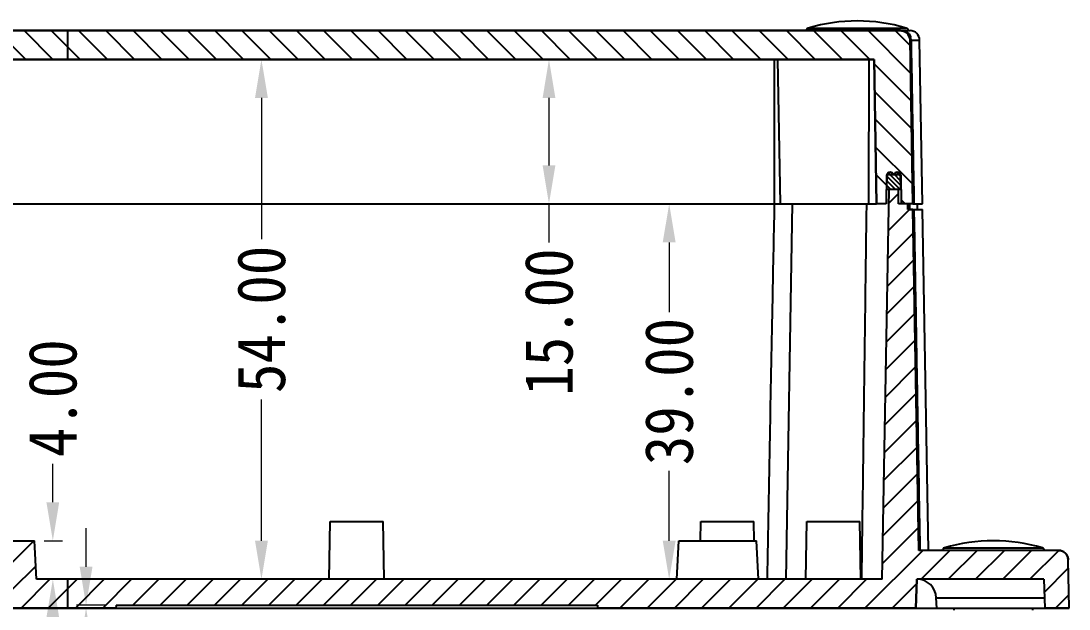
# Model space of a CAD drawing. Header units: millimetres. Extents: x 306 to 1885, y 393 to 1000.
# Drawn here: x 1286.8 to 1395.7, y 740 to 801.1 of the extents above; entities that cross this region are included whole.
import ezdxf

# ---------------------------------------------------------------- set-up
doc = ezdxf.new("R2010")
doc.units = ezdxf.units.MM
doc.layers.add('06___PRT_ALL_SURFS', color=7, linetype='Continuous')
doc.layers.add('dim', color=3, linetype='Continuous', lineweight=9)
doc.styles.add('FFS', font='SIMFANG.TTF', dxfattribs={"width": 0.9})
doc.dimstyles.new('YanXiu', dxfattribs={"dimtxt": 2.5, "dimasz": 2.2, "dimexe": 1, "dimexo": 0.6, "dimgap": 0.66, "dimtad": 0, "dimzin": 1, "dimdsep": 46, "dimtxsty": 'FFS', "dimcen": 0, "dimclrd": 256, "dimclre": 131, "dimclrt": 42, "dimazin": 0, "dimtfac": 1, "dimtofl": 0, "dimtmove": 0, "dimatfit": 3, "dimfxl": 0, "dimlwd": 5, "dimlwe": 5, "dimarcsym": 0})

# ---------------------------------------------------------------- blocks, each defined once
blk = doc.blocks.new('*D32')
at = {"layer": 'Defpoints', "color": 0}
for p in [(114.27, 100.55), (108.01, 85.55), (119.5, 85.55)]:
    blk.add_point(p, dxfattribs=at)
at = {"layer": 'dim', "color": 131, "lineweight": 5}
for p, q in [((113.27, 100.55), (107.01, 100.55)), ((118.5, 85.55), (107.01, 85.55))]:
    blk.add_line(p, q, dxfattribs=at)
at = {"layer": 'dim', "lineweight": 5}
for p, q in [((108.01, 96.55), (108.01, 89.55)), ((108.01, 85.55), (108.01, 81.55))]:
    blk.add_line(p, q, dxfattribs=at)
at = {"layer": 'dim'}
for points in [[(107.35, 96.55), (108.68, 96.55), (108.01, 100.55)], [(107.35, 89.55), (108.68, 89.55), (108.01, 85.55)]]:
    blk.add_solid(points, dxfattribs=at)
at = {"layer": 'dim', "color": 42, "insert": (108.01, 73.27), "char_height": 5, "attachment_point": 5, "rotation": 90, "style": 'FFS'}
blk.add_mtext('15.00', dxfattribs=at)
blk = doc.blocks.new('*D33')
at = {"layer": 'Defpoints', "color": 0}
for p in [(131.42, 85.55), (120.5, 46.55), (130.66, 46.55)]:
    blk.add_point(p, dxfattribs=at)
at = {"layer": 'dim', "color": 131, "lineweight": 5}
for p, q in [((130.42, 85.55), (119.5, 85.55)), ((129.66, 46.55), (119.5, 46.55))]:
    blk.add_line(p, q, dxfattribs=at)
at = {"layer": 'dim', "lineweight": 5}
for p, q in [((120.5, 81.55), (120.5, 74.29)), ((120.5, 50.55), (120.5, 57.82))]:
    blk.add_line(p, q, dxfattribs=at)
at = {"layer": 'dim'}
for points in [[(119.83, 81.55), (121.17, 81.55), (120.5, 85.55)], [(119.83, 50.55), (121.17, 50.55), (120.5, 46.55)]]:
    blk.add_solid(points, dxfattribs=at)
at = {"layer": 'dim', "color": 42, "insert": (120.5, 66.05), "char_height": 5, "attachment_point": 5, "rotation": 90, "style": 'FFS'}
blk.add_mtext('39.00', dxfattribs=at)
blk = doc.blocks.new('*D34')
at = {"layer": 'Defpoints', "color": 0}
for p in [(78.14, 100.55), (85.99, 100.55), (85.18, 46.55)]:
    blk.add_point(p, dxfattribs=at)
at = {"layer": 'dim', "color": 131, "lineweight": 5}
for p, q in [((84.99, 100.55), (77.14, 100.55)), ((84.19, 46.55), (77.14, 46.55))]:
    blk.add_line(p, q, dxfattribs=at)
at = {"layer": 'dim', "lineweight": 5}
for p, q in [((78.14, 96.55), (78.14, 81.87)), ((78.14, 50.55), (78.14, 65.23))]:
    blk.add_line(p, q, dxfattribs=at)
at = {"layer": 'dim'}
for points in [[(77.47, 96.55), (78.81, 96.55), (78.14, 100.55)], [(77.47, 50.55), (78.81, 50.55), (78.14, 46.55)]]:
    blk.add_solid(points, dxfattribs=at)
at = {"layer": 'dim', "color": 42, "insert": (78.14, 73.55), "char_height": 5, "attachment_point": 5, "rotation": 90, "style": 'FFS'}
blk.add_mtext('54.00', dxfattribs=at)
blk = doc.blocks.new('*D35')
at = {"layer": 'Defpoints', "color": 0}
for p in [(63.04, 43.85), (59.92, 43.55), (63.02, 43.55)]:
    blk.add_point(p, dxfattribs=at)
at = {"layer": 'dim', "lineweight": 5}
for p, q in [((59.92, 47.85), (59.92, 51.85)), ((59.92, 39.55), (59.92, 35.55))]:
    blk.add_line(p, q, dxfattribs=at)
at = {"layer": 'dim', "color": 131, "lineweight": 5}
for p, q in [((62.04, 43.85), (58.92, 43.85)), ((62.02, 43.55), (58.92, 43.55))]:
    blk.add_line(p, q, dxfattribs=at)
at = {"layer": 'dim'}
for points in [[(59.26, 47.85), (60.59, 47.85), (59.92, 43.85)], [(59.26, 39.55), (60.59, 39.55), (59.92, 43.55)]]:
    blk.add_solid(points, dxfattribs=at)
at = {"layer": 'dim', "color": 42, "insert": (59.92, 28.85), "char_height": 5, "attachment_point": 5, "rotation": 90, "style": 'FFS'}
blk.add_mtext('0.30', dxfattribs=at)
blk = doc.blocks.new('*D53')
at = {"layer": 'Defpoints', "color": 0}
for p in [(54.57, 50.55), (56.47, 50.55), (54.78, 46.55)]:
    blk.add_point(p, dxfattribs=at)
at = {"layer": 'dim', "lineweight": 5}
for p, q in [((56.47, 54.55), (56.47, 58.55)), ((56.47, 42.55), (56.47, 38.55))]:
    blk.add_line(p, q, dxfattribs=at)
at = {"layer": 'dim', "color": 131, "lineweight": 5}
for p, q in [((55.57, 50.55), (57.47, 50.55)), ((55.77, 46.55), (57.47, 46.55))]:
    blk.add_line(p, q, dxfattribs=at)
at = {"layer": 'dim'}
for points in [[(55.8, 54.55), (57.13, 54.55), (56.47, 50.55)], [(55.8, 42.55), (57.13, 42.55), (56.47, 46.55)]]:
    blk.add_solid(points, dxfattribs=at)
at = {"layer": 'dim', "color": 42, "insert": (56.47, 65.36), "char_height": 5, "attachment_point": 5, "rotation": 90, "style": 'FFS'}
blk.add_mtext('4.00', dxfattribs=at)
blk = doc.blocks.new('u50')
at = {"linetype": 'Continuous'}
h = blk.add_hatch(dxfattribs=at)
h.set_pattern_fill('DEFAULT__4', color=5, scale=2, angle=-45, style=0, pattern_type=0)
h.set_pattern_definition([(315, (-187.7319, 425.1837), (1.4142136, 1.4142136), [])])
edge = h.paths.add_edge_path()
edge.add_line((145.817, 85.552), (144.609, 85.552))
edge.add_line((144.556, 88.552), (144.609, 85.552))
edge.add_line((144.556, 88.552), (143.094, 88.552))
edge.add_line((143.094, 88.552), (143.042, 85.552))
edge.add_line((143.042, 85.552), (142.051, 85.552))
edge.add_line((141.789, 100.552), (142.051, 85.552))
edge.add_line((141.789, 100.552), (58.04, 100.552))
edge.add_line((58.04, 100.552), (58.04, 103.552))
edge.add_line((144.52, 103.552), (58.04, 103.552))
edge.add_spline(control_points=[(144.52, 103.552), (145.098, 103.552), (145.51, 103.147), (145.52, 102.569)], knot_values=[0, 0, 0, 0, 1, 1, 1, 1], weights=[1, 0.8088336, 0.8088336, 1], degree=3, periodic=0)
edge.add_line((145.817, 85.552), (145.52, 102.569))
edge = h.paths.add_edge_path()
edge.add_line((58.04, 100.552), (58.04, 103.552))
edge.add_line((58.04, 100.552), (58.04, 103.552))
edge = h.paths.add_edge_path()
edge.add_line((58.04, 103.552), (43.04, 103.552))
edge.add_line((58.04, 100.552), (58.04, 103.552))
edge.add_line((58.04, 100.552), (43.04, 100.552))
edge.add_line((43.04, 100.552), (43.04, 103.552))
edge = h.paths.add_edge_path()
edge.add_line((43.04, 100.552), (43.04, 103.552))
edge.add_line((43.04, 100.552), (43.04, 103.552))
edge = h.paths.add_edge_path()
edge.add_line((43.04, 103.552), (34.994, 103.552))
edge.add_line((43.04, 100.552), (43.04, 103.552))
edge.add_line((43.04, 100.552), (34.994, 100.552))
edge.add_line((34.994, 100.552), (34.994, 103.552))
edge = h.paths.add_edge_path()
edge.add_line((34.994, 100.552), (34.994, 103.552))
edge.add_line((34.994, 100.552), (34.994, 103.552))
edge = h.paths.add_edge_path()
edge.add_line((30.262, 85.552), (31.47, 85.552))
edge.add_line((30.262, 85.552), (30.559, 102.569))
edge.add_spline(control_points=[(31.559, 103.552), (30.981, 103.552), (30.569, 103.147), (30.559, 102.569)], knot_values=[0, 0, 0, 0, 1, 1, 1, 1], weights=[1, 0.8088336, 0.8088336, 1], degree=3, periodic=0)
edge.add_line((31.559, 103.552), (34.994, 103.552))
edge.add_line((34.994, 100.552), (34.994, 103.552))
edge.add_line((34.29, 100.552), (34.994, 100.552))
edge.add_line((34.29, 100.552), (34.028, 85.552))
edge.add_line((33.037, 85.552), (34.028, 85.552))
edge.add_line((32.985, 88.552), (33.037, 85.552))
edge.add_line((31.523, 88.552), (32.985, 88.552))
edge.add_line((31.523, 88.552), (31.47, 85.552))
h = blk.add_hatch(dxfattribs=at)
h.set_pattern_fill('DEFAULT__5', color=5, scale=0.34, angle=-45, style=0, pattern_type=0)
h.set_pattern_definition([(315, (-187.73186, 425.1837), (0.2404163, 0.2404163), [])])
edge = h.paths.add_edge_path()
edge.add_line((143.126, 87.052), (143.151, 88.552))
edge.add_spline(control_points=[(143.151, 88.552), (143.161, 89.132), (143.742, 89.132), (143.751, 88.552)], knot_values=[0, 0, 0, 0, 1, 1, 1, 1], weights=[1, 0.3444429, 0.3444429, 1], degree=3, periodic=0)
edge.add_line((143.901, 88.552), (143.751, 88.552))
edge.add_spline(control_points=[(143.901, 88.552), (143.911, 89.132), (144.492, 89.132), (144.501, 88.552)], knot_values=[0, 0, 0, 0, 1, 1, 1, 1], weights=[1, 0.3444429, 0.3444429, 1], degree=3, periodic=0)
edge.add_line((144.501, 88.552), (144.526, 87.052))
edge.add_line((144.526, 87.052), (143.126, 87.052))
edge = h.paths.add_edge_path()
edge.add_line((31.553, 87.052), (32.953, 87.052))
edge.add_line((31.578, 88.552), (31.553, 87.052))
edge.add_spline(control_points=[(32.178, 88.552), (32.168, 89.132), (31.588, 89.132), (31.578, 88.552)], knot_values=[0, 0, 0, 0, 1, 1, 1, 1], weights=[1, 0.3444429, 0.3444429, 1], degree=3, periodic=0)
edge.add_line((32.178, 88.552), (32.328, 88.552))
edge.add_spline(control_points=[(32.928, 88.552), (32.918, 89.132), (32.338, 89.132), (32.328, 88.552)], knot_values=[0, 0, 0, 0, 1, 1, 1, 1], weights=[1, 0.3444429, 0.3444429, 1], degree=3, periodic=0)
edge.add_line((32.953, 87.052), (32.928, 88.552))
h = blk.add_hatch(dxfattribs=at)
h.set_pattern_fill('DEFAULT__6', color=5, scale=2, angle=45, style=0, pattern_type=0)
h.set_pattern_definition([(45, (-187.7319, 425.1837), (-1.4142136, 1.4142136), [])])
edge = h.paths.add_edge_path()
edge.add_line((162.04, 43.552), (159.54, 43.552))
edge.add_line((159.435, 46.552), (159.54, 43.552))
edge.add_line((159.435, 46.552), (146.24, 46.552))
edge.add_line((146.24, 46.552), (146.135, 43.552))
edge.add_line((146.135, 43.552), (113.055, 43.552))
edge.add_line((113.04, 43.852), (113.055, 43.552))
edge.add_line((63.04, 43.852), (113.04, 43.852))
edge.add_line((63.04, 43.852), (63.024, 43.552))
edge.add_line((63.024, 43.552), (58.04, 43.552))
edge.add_line((58.04, 43.552), (58.04, 46.552))
edge.add_line((142.635, 46.552), (58.04, 46.552))
edge.add_line((142.635, 46.552), (143.342, 87.052))
edge.add_line((144.309, 87.052), (143.342, 87.052))
edge.add_line((144.335, 85.552), (144.309, 87.052))
edge.add_line((145.286, 85.552), (144.335, 85.552))
edge.add_line((145.306, 84.952), (145.286, 85.552))
edge.add_line((145.817, 84.952), (145.306, 84.952))
edge.add_line((146.435, 49.552), (145.817, 84.952))
edge.add_line((160.952, 49.552), (146.435, 49.552))
edge.add_spline(control_points=[(160.952, 49.552), (161.53, 49.552), (161.942, 49.147), (161.952, 48.569)], knot_values=[0, 0, 0, 0, 1, 1, 1, 1], weights=[1, 0.8088336, 0.8088336, 1], degree=3, periodic=0)
edge.add_line((162.04, 43.552), (161.952, 48.569))
edge = h.paths.add_edge_path()
edge.add_line((58.04, 43.552), (58.04, 46.552))
edge.add_line((58.04, 43.552), (58.04, 46.552))
edge = h.paths.add_edge_path()
edge.add_line((58.04, 43.552), (52.29, 43.552))
edge.add_line((52.29, 48.552), (52.29, 43.552))
edge.add_line((48.79, 48.552), (52.29, 48.552))
edge.add_line((48.79, 48.552), (48.79, 43.552))
edge.add_line((48.79, 43.552), (43.04, 43.552))
edge.add_line((43.04, 43.552), (43.04, 46.552))
edge.add_line((46.304, 46.552), (43.04, 46.552))
edge.add_line((46.304, 46.552), (46.513, 50.552))
edge.add_line((46.513, 50.552), (54.566, 50.552))
edge.add_line((54.775, 46.552), (54.566, 50.552))
edge.add_line((58.04, 46.552), (54.775, 46.552))
edge.add_line((58.04, 43.552), (58.04, 46.552))
edge = h.paths.add_edge_path()
edge.add_line((43.04, 43.552), (43.04, 46.552))
edge.add_line((43.04, 43.552), (43.04, 46.552))
edge = h.paths.add_edge_path()
edge.add_line((43.04, 43.552), (34.994, 43.552))
edge.add_line((34.994, 43.552), (34.994, 46.552))
edge.add_line((35.685, 46.552), (34.994, 46.552))
edge.add_line((35.685, 46.552), (35.79, 52.552))
edge.add_line((35.79, 52.552), (37.29, 52.552))
edge.add_line((37.394, 46.552), (37.29, 52.552))
edge.add_line((39.685, 46.552), (37.394, 46.552))
edge.add_line((39.685, 46.552), (39.79, 52.552))
edge.add_line((39.79, 52.552), (41.29, 52.552))
edge.add_line((41.394, 46.552), (41.29, 52.552))
edge.add_line((43.04, 46.552), (41.394, 46.552))
edge.add_line((43.04, 43.552), (43.04, 46.552))
edge = h.paths.add_edge_path()
edge.add_line((34.994, 43.552), (34.994, 46.552))
edge.add_line((34.994, 43.552), (34.994, 46.552))
edge = h.paths.add_edge_path()
edge.add_line((14.04, 43.552), (19.854, 43.552))
edge.add_line((14.04, 43.552), (14.127, 48.569))
edge.add_spline(control_points=[(15.127, 49.552), (14.549, 49.552), (14.137, 49.147), (14.127, 48.569)], knot_values=[0, 0, 0, 0, 1, 1, 1, 1], weights=[1, 0.8088336, 0.8088336, 1], degree=3, periodic=0)
edge.add_line((15.127, 49.552), (16.919, 49.552))
edge.add_line((16.986, 47.652), (16.919, 49.552))
edge.add_line((16.986, 47.652), (17.359, 47.652))
edge.add_line((17.394, 46.652), (17.359, 47.652))
edge.add_line((17.394, 46.652), (19.746, 46.652))
edge.add_line((19.854, 43.552), (19.746, 46.652))
edge = h.paths.add_edge_path()
edge.add_line((23.935, 43.552), (27.79, 43.552))
edge.add_line((23.935, 43.552), (24.043, 46.652))
edge.add_line((24.043, 46.652), (26.394, 46.652))
edge.add_line((26.394, 46.652), (26.429, 47.652))
edge.add_line((26.429, 47.652), (26.803, 47.652))
edge.add_line((26.803, 47.652), (26.869, 49.552))
edge.add_line((26.869, 49.552), (29.644, 49.552))
edge.add_line((29.644, 49.552), (30.262, 84.952))
edge.add_line((30.262, 84.952), (30.773, 84.952))
edge.add_line((30.773, 84.952), (30.794, 85.552))
edge.add_line((30.794, 85.552), (31.744, 85.552))
edge.add_line((31.744, 85.552), (31.77, 87.052))
edge.add_line((31.77, 87.052), (32.737, 87.052))
edge.add_line((33.444, 46.552), (32.737, 87.052))
edge.add_line((33.444, 46.552), (34.994, 46.552))
edge.add_line((34.994, 43.552), (34.994, 46.552))
edge.add_line((29.944, 43.552), (34.994, 43.552))
edge.add_line((29.84, 46.552), (29.944, 43.552))
edge.add_spline(control_points=[(29.826, 46.552), (28.686, 46.552), (27.867, 45.76), (27.827, 44.622)], knot_values=[0, 0, 0, 0, 1, 1, 1, 1], weights=[1, 0.8128932, 0.8128932, 1], degree=3, periodic=0)
edge.add_line((27.79, 43.552), (27.827, 44.622))
at = {"color": 7, "linetype": 'Continuous'}
for p, q in [((30.559, 103.552), (145.52, 103.552)), ((58.04, 103.552), (43.04, 103.552)), ((58.04, 100.552), (58.04, 103.552)), ((58.04, 100.552), (58.04, 103.552)), ((58.04, 100.552), (58.04, 103.552)), ((144.52, 103.552), (58.04, 103.552)), ((58.04, 100.552), (58.04, 103.552)), ((134.954, 103.818), (145.125, 103.818)), ((145.817, 85.552), (145.52, 102.569)), ((145.52, 102.568), (145.568, 102.569)), ((145.817, 85.552), (145.52, 102.569)), ((145.568, 102.569), (145.629, 102.569)), ((145.629, 102.569), (146.52, 102.569)), ((146.817, 85.552), (146.52, 102.569)), ((34.29, 100.552), (141.789, 100.552)), ((58.04, 100.552), (43.04, 100.552)), ((141.789, 100.552), (58.04, 100.552)), ((131.45, 85.552), (131.45, 100.552)), ((132.061, 85.552), (131.799, 100.552)), ((141.236, 85.552), (141.275, 100.552)), ((142.051, 85.552), (141.789, 100.552)), ((141.789, 100.552), (142.051, 85.552)), ((143.094, 88.552), (143.042, 85.552)), ((143.094, 88.552), (143.042, 85.552)), ((144.556, 88.552), (143.076, 88.552)), ((144.556, 88.552), (143.094, 88.552)), ((143.126, 87.052), (143.151, 88.552)), ((143.126, 87.052), (143.151, 88.552)), ((143.901, 88.552), (143.751, 88.552)), ((144.501, 88.552), (144.526, 87.052)), ((144.501, 88.552), (144.526, 87.052)), ((144.556, 88.552), (144.609, 85.552)), ((144.556, 88.552), (144.609, 85.552)), ((142.635, 46.552), (143.342, 87.052)), ((142.635, 46.552), (143.342, 87.052)), ((144.526, 87.052), (143.068, 87.052)), ((144.526, 87.052), (143.126, 87.052)), ((144.309, 87.052), (143.342, 87.052)), ((144.335, 85.552), (144.309, 87.052)), ((144.335, 85.552), (144.309, 87.052)), ((132.644, 46.552), (133.325, 85.552)), ((143.042, 85.552), (142.051, 85.552)), ((143.042, 85.552), (142.051, 85.552)), ((145.817, 85.552), (144.335, 85.552)), ((145.286, 85.552), (144.335, 85.552)), ((145.817, 85.552), (144.609, 85.552)), ((145.306, 84.952), (145.286, 85.552)), ((145.306, 84.952), (145.286, 85.552)), ((145.306, 84.952), (146.817, 84.952)), ((145.817, 84.952), (145.306, 84.952)), ((145.362, 85.552), (145.375, 84.952)), ((145.461, 85.552), (145.48, 84.952)), ((146.435, 49.552), (145.817, 84.952)), ((146.435, 49.552), (145.817, 84.952)), ((146.306, 84.952), (146.286, 85.552)), ((147.435, 49.559), (146.817, 84.952)), ((85.185, 46.552), (85.29, 52.552)), ((85.29, 52.552), (90.79, 52.552)), ((90.894, 46.552), (90.79, 52.552)), ((123.755, 50.552), (123.79, 52.552)), ((123.79, 52.552), (129.29, 52.552)), ((129.325, 50.548), (129.29, 52.552)), ((134.685, 46.552), (134.79, 52.552)), ((134.79, 52.552), (140.29, 52.552)), ((140.394, 46.552), (140.29, 52.552)), ((46.513, 50.552), (54.566, 50.552)), ((46.513, 50.552), (54.566, 50.552)), ((54.775, 46.552), (54.566, 50.552)), ((54.775, 46.552), (54.566, 50.552)), ((121.304, 46.552), (121.513, 50.552)), ((121.513, 50.552), (129.566, 50.552)), ((129.775, 46.552), (129.566, 50.552)), ((160.952, 49.552), (146.435, 49.552)), ((160.952, 49.552), (146.435, 49.552)), ((149.099, 49.818), (159.27, 49.818)), ((162.04, 43.552), (161.952, 48.569)), ((162.04, 43.552), (161.952, 48.569)), ((142.635, 46.552), (54.775, 46.552)), ((58.04, 46.552), (54.775, 46.552)), ((58.04, 43.552), (58.04, 46.552)), ((58.04, 43.552), (58.04, 46.552)), ((58.04, 43.552), (58.04, 46.552)), ((142.635, 46.552), (58.04, 46.552)), ((58.04, 43.552), (58.04, 46.552)), ((146.135, 43.552), (146.24, 46.552)), ((146.24, 46.552), (146.135, 43.552)), ((159.435, 46.552), (146.24, 46.552)), ((159.435, 46.552), (146.24, 46.552)), ((159.435, 46.552), (159.54, 43.552)), ((159.435, 46.552), (159.54, 43.552)), ((63.04, 43.852), (63.024, 43.552)), ((63.04, 43.852), (63.024, 43.552)), ((63.04, 43.852), (113.04, 43.852)), ((63.04, 43.852), (113.04, 43.852)), ((113.04, 43.852), (113.055, 43.552)), ((113.04, 43.852), (113.055, 43.552)), ((148.29, 43.552), (148.252, 44.622)), ((148.252, 44.622), (159.502, 44.622)), ((23.723, 43.552), (162.04, 43.552)), ((58.04, 43.552), (52.29, 43.552)), ((63.024, 43.552), (58.04, 43.552)), ((146.135, 43.552), (113.055, 43.552)), ((150.085, 43.552), (150.085, 43.352)), ((158.285, 43.352), (158.285, 43.552)), ((162.04, 43.552), (159.54, 43.552))]:
    blk.add_line(p, q, dxfattribs=at)
for centre, radius, start, end in [((140.04, 86.552), 18, 73.58886, 106.41114), ((135.039, 103.531), 0.3, 106.41114, 175.96413), ((144.52, 102.552), 1, 1, 90), ((145.04, 103.531), 0.3, 4.03587, 73.58886), ((145.52, 102.552), 1, 1, 90), ((144.482, 102.552), 1.147, 0.83544, 16.28062), ((143.451, 88.547), 0.3, 0.95484, 179.04516), ((144.201, 88.547), 0.3, 0.95484, 179.04516), ((154.185, 32.552), 18, 73.58886, 106.41114), ((149.184, 49.531), 0.3, 106.41114, 175.96413), ((159.186, 49.531), 0.3, 4.03587, 73.58886), ((160.952, 48.552), 1, 1, 90.00006), ((146.253, 44.552), 2, 2, 90)]:
    blk.add_arc(centre, radius, start, end, dxfattribs=at)
for points, start_tangent, end_tangent in [([(144.52, 103.552), (144.531, 103.552), (144.542, 103.552), (144.553, 103.551), (144.564, 103.551), (144.575, 103.55), (144.587, 103.55), (144.598, 103.549), (144.609, 103.548), (144.62, 103.547), (144.632, 103.546), (144.643, 103.544), (144.654, 103.543), (144.666, 103.541), (144.677, 103.539), (144.689, 103.537), (144.7, 103.535), (144.712, 103.533), (144.723, 103.531), (144.735, 103.528), (144.746, 103.526), (144.758, 103.523), (144.769, 103.52), (144.781, 103.517), (144.793, 103.514), (144.804, 103.511), (144.816, 103.507), (144.827, 103.503), (144.839, 103.5), (144.85, 103.496), (144.862, 103.492), (144.873, 103.487), (144.885, 103.483), (144.896, 103.478), (144.907, 103.474), (144.919, 103.469), (144.93, 103.464), (144.941, 103.459), (144.953, 103.453), (144.964, 103.448), (144.975, 103.442), (144.986, 103.437), (144.997, 103.431), (145.008, 103.425), (145.019, 103.418), (145.03, 103.412), (145.041, 103.406), (145.051, 103.399), (145.062, 103.392), (145.073, 103.385), (145.083, 103.378), (145.094, 103.371), (145.104, 103.364), (145.114, 103.356), (145.124, 103.348), (145.135, 103.341), (145.145, 103.333), (145.154, 103.325), (145.164, 103.317), (145.174, 103.308), (145.184, 103.3), (145.193, 103.291), (145.202, 103.283), (145.212, 103.274), (145.221, 103.265), (145.23, 103.256), (145.239, 103.247), (145.248, 103.238), (145.256, 103.228), (145.265, 103.219), (145.274, 103.209), (145.282, 103.2), (145.29, 103.19), (145.298, 103.18), (145.306, 103.17), (145.314, 103.16), (145.322, 103.15), (145.329, 103.14), (145.336, 103.129), (145.344, 103.119), (145.351, 103.108), (145.358, 103.098), (145.365, 103.087), (145.371, 103.076), (145.378, 103.066), (145.384, 103.055), (145.39, 103.044), (145.397, 103.033), (145.403, 103.022), (145.408, 103.011), (145.414, 103), (145.419, 102.989), (145.425, 102.978), (145.43, 102.966), (145.435, 102.955), (145.44, 102.944), (145.445, 102.932), (145.449, 102.921), (145.454, 102.91), (145.458, 102.898), (145.462, 102.887), (145.466, 102.875), (145.47, 102.864), (145.474, 102.853), (145.477, 102.841), (145.481, 102.83), (145.484, 102.818), (145.487, 102.807), (145.49, 102.795), (145.493, 102.784), (145.495, 102.772), (145.498, 102.761), (145.5, 102.749), (145.503, 102.738), (145.505, 102.726), (145.507, 102.715), (145.508, 102.703), (145.51, 102.692), (145.512, 102.681), (145.513, 102.669), (145.514, 102.658), (145.516, 102.647), (145.517, 102.636), (145.517, 102.625), (145.518, 102.613), (145.519, 102.602), (145.519, 102.591), (145.52, 102.58), (145.52, 102.569)], (1, 0), (0.0174524, -0.9998477)), ([(144.766, 103.552), (145.014, 103.477), (145.224, 103.264)], (1, 0), (0.5508422, -0.8346094)), ([(144.766, 103.552), (145.03, 103.504), (145.269, 103.365)], (1, 0), (0.7694312, -0.6387297)), ([(145.269, 103.365), (145.459, 103.148), (145.583, 102.874)], (0.7694312, -0.6387297), (0.2814521, -0.9595753)), ([(145.629, 102.569), (145.778, 94.093), (145.929, 85.552)], (0.0176845, -0.9998436), (0.017583, -0.9998454)), ([(143.151, 88.552), (143.151, 88.556), (143.152, 88.561), (143.152, 88.566), (143.152, 88.571), (143.153, 88.576), (143.153, 88.581), (143.154, 88.586), (143.155, 88.591), (143.155, 88.597), (143.156, 88.602), (143.157, 88.607), (143.159, 88.613), (143.16, 88.618), (143.161, 88.624), (143.163, 88.63), (143.165, 88.635), (143.166, 88.641), (143.167, 88.644), (143.168, 88.647), (143.169, 88.65), (143.171, 88.653), (143.172, 88.656), (143.173, 88.659), (143.174, 88.661), (143.175, 88.664), (143.177, 88.667), (143.178, 88.67), (143.179, 88.673), (143.181, 88.676), (143.182, 88.679), (143.184, 88.682), (143.185, 88.685), (143.187, 88.688), (143.188, 88.691), (143.19, 88.694), (143.192, 88.697), (143.193, 88.7), (143.195, 88.703), (143.197, 88.706), (143.199, 88.709), (143.201, 88.712), (143.203, 88.715), (143.205, 88.718), (143.207, 88.721), (143.209, 88.724), (143.211, 88.727), (143.214, 88.73), (143.216, 88.733), (143.218, 88.736), (143.221, 88.739), (143.223, 88.742), (143.226, 88.744), (143.228, 88.747), (143.231, 88.75), (143.233, 88.753), (143.236, 88.756), (143.239, 88.759), (143.242, 88.761), (143.245, 88.764), (143.247, 88.767), (143.25, 88.77), (143.253, 88.772), (143.256, 88.775), (143.26, 88.778), (143.263, 88.78), (143.266, 88.783), (143.269, 88.785), (143.273, 88.788), (143.276, 88.79), (143.279, 88.793), (143.283, 88.795), (143.286, 88.797), (143.29, 88.8), (143.293, 88.802), (143.297, 88.804), (143.301, 88.806), (143.305, 88.808), (143.308, 88.811), (143.312, 88.813), (143.316, 88.815), (143.32, 88.816), (143.324, 88.818), (143.328, 88.82), (143.332, 88.822), (143.336, 88.824), (143.34, 88.825), (143.344, 88.827), (143.348, 88.829), (143.353, 88.83), (143.357, 88.832), (143.361, 88.833), (143.365, 88.834), (143.37, 88.835), (143.374, 88.837), (143.379, 88.838), (143.383, 88.839), (143.387, 88.84), (143.392, 88.841), (143.396, 88.842), (143.401, 88.843), (143.405, 88.843), (143.41, 88.844), (143.415, 88.845), (143.419, 88.845), (143.424, 88.845), (143.428, 88.846), (143.433, 88.846), (143.437, 88.846), (143.442, 88.847), (143.447, 88.847), (143.451, 88.847), (143.456, 88.847), (143.46, 88.847), (143.465, 88.846), (143.47, 88.846), (143.474, 88.846), (143.479, 88.845), (143.483, 88.845), (143.488, 88.845), (143.493, 88.844), (143.497, 88.843), (143.502, 88.843), (143.506, 88.842), (143.511, 88.841), (143.515, 88.84), (143.519, 88.839), (143.524, 88.838), (143.528, 88.837), (143.533, 88.835), (143.537, 88.834), (143.541, 88.833), (143.546, 88.832), (143.55, 88.83), (143.554, 88.829), (143.558, 88.827), (143.562, 88.825), (143.567, 88.824), (143.571, 88.822), (143.575, 88.82), (143.579, 88.818), (143.583, 88.816), (143.586, 88.815), (143.59, 88.813), (143.594, 88.811), (143.598, 88.808), (143.602, 88.806), (143.605, 88.804), (143.609, 88.802), (143.613, 88.8), (143.616, 88.797), (143.62, 88.795), (143.623, 88.793), (143.627, 88.79), (143.63, 88.788), (143.633, 88.785), (143.637, 88.783), (143.64, 88.78), (143.643, 88.778), (143.646, 88.775), (143.649, 88.772), (143.652, 88.77), (143.655, 88.767), (143.658, 88.764), (143.661, 88.761), (143.664, 88.759), (143.666, 88.756), (143.669, 88.753), (143.672, 88.75), (143.674, 88.747), (143.677, 88.744), (143.679, 88.742), (143.682, 88.739), (143.684, 88.736), (143.687, 88.733), (143.689, 88.73), (143.691, 88.727), (143.693, 88.724), (143.695, 88.721), (143.698, 88.718), (143.7, 88.715), (143.702, 88.712), (143.703, 88.709), (143.705, 88.706), (143.707, 88.703), (143.709, 88.7), (143.711, 88.697), (143.713, 88.694), (143.714, 88.691), (143.716, 88.688), (143.717, 88.685), (143.719, 88.682), (143.72, 88.679), (143.722, 88.676), (143.723, 88.673), (143.725, 88.67), (143.726, 88.667), (143.727, 88.664), (143.728, 88.661), (143.73, 88.659), (143.731, 88.656), (143.732, 88.653), (143.733, 88.65), (143.734, 88.647), (143.735, 88.644), (143.736, 88.641), (143.738, 88.635), (143.74, 88.63), (143.741, 88.624), (143.743, 88.618), (143.744, 88.613), (143.745, 88.607), (143.746, 88.602), (143.747, 88.597), (143.748, 88.591), (143.749, 88.586), (143.749, 88.581), (143.75, 88.576), (143.75, 88.571), (143.751, 88.566), (143.751, 88.561), (143.751, 88.556), (143.751, 88.552)], (0.0166644, 0.9998611), (0.0166644, -0.9998611)), ([(143.901, 88.552), (143.901, 88.556), (143.902, 88.561), (143.902, 88.566), (143.902, 88.571), (143.903, 88.576), (143.903, 88.581), (143.904, 88.586), (143.905, 88.591), (143.906, 88.597), (143.906, 88.602), (143.908, 88.607), (143.909, 88.613), (143.91, 88.618), (143.911, 88.624), (143.913, 88.63), (143.915, 88.635), (143.917, 88.641), (143.918, 88.644), (143.919, 88.647), (143.92, 88.65), (143.921, 88.653), (143.922, 88.656), (143.923, 88.659), (143.924, 88.661), (143.925, 88.664), (143.927, 88.667), (143.928, 88.67), (143.929, 88.673), (143.931, 88.676), (143.932, 88.679), (143.934, 88.682), (143.935, 88.685), (143.937, 88.688), (143.938, 88.691), (143.94, 88.694), (143.942, 88.697), (143.944, 88.7), (143.945, 88.703), (143.947, 88.706), (143.949, 88.709), (143.951, 88.712), (143.953, 88.715), (143.955, 88.718), (143.957, 88.721), (143.959, 88.724), (143.961, 88.727), (143.964, 88.73), (143.966, 88.733), (143.968, 88.736), (143.971, 88.739), (143.973, 88.742), (143.976, 88.744), (143.978, 88.747), (143.981, 88.75), (143.983, 88.753), (143.986, 88.756), (143.989, 88.759), (143.992, 88.761), (143.995, 88.764), (143.998, 88.767), (144, 88.77), (144.003, 88.772), (144.007, 88.775), (144.01, 88.778), (144.013, 88.78), (144.016, 88.783), (144.019, 88.785), (144.023, 88.788), (144.026, 88.79), (144.029, 88.793), (144.033, 88.795), (144.036, 88.797), (144.04, 88.8), (144.044, 88.802), (144.047, 88.804), (144.051, 88.806), (144.055, 88.808), (144.058, 88.811), (144.062, 88.813), (144.066, 88.815), (144.07, 88.816), (144.074, 88.818), (144.078, 88.82), (144.082, 88.822), (144.086, 88.824), (144.09, 88.825), (144.094, 88.827), (144.099, 88.829), (144.103, 88.83), (144.107, 88.832), (144.111, 88.833), (144.116, 88.834), (144.12, 88.835), (144.124, 88.837), (144.129, 88.838), (144.133, 88.839), (144.138, 88.84), (144.142, 88.841), (144.146, 88.842), (144.151, 88.843), (144.156, 88.843), (144.16, 88.844), (144.165, 88.845), (144.169, 88.845), (144.174, 88.845), (144.178, 88.846), (144.183, 88.846), (144.188, 88.846), (144.192, 88.847), (144.197, 88.847), (144.201, 88.847), (144.206, 88.847), (144.211, 88.847), (144.215, 88.846), (144.22, 88.846), (144.224, 88.846), (144.229, 88.845), (144.234, 88.845), (144.238, 88.845), (144.243, 88.844), (144.247, 88.843), (144.252, 88.843), (144.256, 88.842), (144.261, 88.841), (144.265, 88.84), (144.27, 88.839), (144.274, 88.838), (144.278, 88.837), (144.283, 88.835), (144.287, 88.834), (144.291, 88.833), (144.296, 88.832), (144.3, 88.83), (144.304, 88.829), (144.308, 88.827), (144.312, 88.825), (144.317, 88.824), (144.321, 88.822), (144.325, 88.82), (144.329, 88.818), (144.333, 88.816), (144.337, 88.815), (144.34, 88.813), (144.344, 88.811), (144.348, 88.808), (144.352, 88.806), (144.355, 88.804), (144.359, 88.802), (144.363, 88.8), (144.366, 88.797), (144.37, 88.795), (144.373, 88.793), (144.377, 88.79), (144.38, 88.788), (144.383, 88.785), (144.387, 88.783), (144.39, 88.78), (144.393, 88.778), (144.396, 88.775), (144.399, 88.772), (144.402, 88.77), (144.405, 88.767), (144.408, 88.764), (144.411, 88.761), (144.414, 88.759), (144.416, 88.756), (144.419, 88.753), (144.422, 88.75), (144.424, 88.747), (144.427, 88.744), (144.429, 88.742), (144.432, 88.739), (144.434, 88.736), (144.437, 88.733), (144.439, 88.73), (144.441, 88.727), (144.443, 88.724), (144.445, 88.721), (144.448, 88.718), (144.45, 88.715), (144.452, 88.712), (144.454, 88.709), (144.455, 88.706), (144.457, 88.703), (144.459, 88.7), (144.461, 88.697), (144.463, 88.694), (144.464, 88.691), (144.466, 88.688), (144.467, 88.685), (144.469, 88.682), (144.47, 88.679), (144.472, 88.676), (144.473, 88.673), (144.475, 88.67), (144.476, 88.667), (144.477, 88.664), (144.479, 88.661), (144.48, 88.659), (144.481, 88.656), (144.482, 88.653), (144.483, 88.65), (144.484, 88.647), (144.485, 88.644), (144.486, 88.641), (144.488, 88.635), (144.49, 88.63), (144.491, 88.624), (144.493, 88.618), (144.494, 88.613), (144.495, 88.607), (144.496, 88.602), (144.497, 88.597), (144.498, 88.591), (144.499, 88.586), (144.499, 88.581), (144.5, 88.576), (144.5, 88.571), (144.501, 88.566), (144.501, 88.561), (144.501, 88.556), (144.501, 88.552)], (0.0166644, 0.9998611), (0.0166644, -0.9998611)), ([(131.419, 85.552), (131.205, 74.851), (130.943, 61.371), (130.663, 46.552)], (-0.0202257, -0.9997954), (-0.0185958, -0.9998271)), ([(140.508, 46.552), (140.656, 57.517), (140.799, 68.33), (140.928, 78.203), (141.023, 85.549)], (0.013503, 0.9999088), (0.0128619, 0.9999173)), ([(145.924, 84.952), (146.07, 76.716), (146.22, 68.195), (146.378, 59.202), (146.547, 49.552)], (0.0177617, -0.9998422), (0.0174334, -0.999848)), ([(160.952, 49.552), (160.963, 49.552), (160.974, 49.552), (160.985, 49.551), (160.996, 49.551), (161.007, 49.55), (161.019, 49.55), (161.03, 49.549), (161.041, 49.548), (161.052, 49.547), (161.064, 49.546), (161.075, 49.544), (161.087, 49.543), (161.098, 49.541), (161.109, 49.539), (161.121, 49.537), (161.132, 49.535), (161.144, 49.533), (161.155, 49.531), (161.167, 49.528), (161.178, 49.526), (161.19, 49.523), (161.202, 49.52), (161.213, 49.517), (161.225, 49.514), (161.236, 49.511), (161.248, 49.507), (161.259, 49.503), (161.271, 49.5), (161.282, 49.496), (161.294, 49.492), (161.305, 49.487), (161.317, 49.483), (161.328, 49.478), (161.339, 49.474), (161.351, 49.469), (161.362, 49.464), (161.373, 49.459), (161.385, 49.453), (161.396, 49.448), (161.407, 49.442), (161.418, 49.437), (161.429, 49.431), (161.44, 49.425), (161.451, 49.418), (161.462, 49.412), (161.473, 49.406), (161.483, 49.399), (161.494, 49.392), (161.505, 49.385), (161.515, 49.378), (161.526, 49.371), (161.536, 49.364), (161.546, 49.356), (161.557, 49.348), (161.567, 49.341), (161.577, 49.333), (161.587, 49.325), (161.596, 49.317), (161.606, 49.308), (161.616, 49.3), (161.625, 49.291), (161.635, 49.283), (161.644, 49.274), (161.653, 49.265), (161.662, 49.256), (161.671, 49.247), (161.68, 49.238), (161.689, 49.228), (161.697, 49.219), (161.706, 49.209), (161.714, 49.2), (161.722, 49.19), (161.73, 49.18), (161.738, 49.17), (161.746, 49.16), (161.754, 49.15), (161.761, 49.14), (161.769, 49.129), (161.776, 49.119), (161.783, 49.108), (161.79, 49.098), (161.797, 49.087), (161.803, 49.076), (161.81, 49.066), (161.816, 49.055), (161.823, 49.044), (161.829, 49.033), (161.835, 49.022), (161.84, 49.011), (161.846, 49), (161.852, 48.989), (161.857, 48.978), (161.862, 48.966), (161.867, 48.955), (161.872, 48.944), (161.877, 48.932), (161.881, 48.921), (161.886, 48.91), (161.89, 48.898), (161.894, 48.887), (161.898, 48.875), (161.902, 48.864), (161.906, 48.853), (161.909, 48.841), (161.913, 48.83), (161.916, 48.818), (161.919, 48.807), (161.922, 48.795), (161.925, 48.784), (161.928, 48.772), (161.93, 48.761), (161.932, 48.749), (161.935, 48.738), (161.937, 48.726), (161.939, 48.715), (161.941, 48.703), (161.942, 48.692), (161.944, 48.681), (161.945, 48.669), (161.946, 48.658), (161.948, 48.647), (161.949, 48.636), (161.949, 48.625), (161.95, 48.613), (161.951, 48.602), (161.951, 48.591), (161.952, 48.58), (161.952, 48.569)], (1, 0), (0.0174524, -0.9998477))]:
    blk.add_spline(points, degree=3, dxfattribs=dict(at, start_tangent=start_tangent, end_tangent=end_tangent))
at = {"layer": '06___PRT_ALL_SURFS', "color": 7, "linetype": 'Continuous'}
for p, q in [((143.094, 88.552), (143.042, 85.552)), ((144.556, 88.552), (144.609, 85.552)), ((34.028, 85.552), (142.051, 85.552)), ((144.609, 85.552), (144.335, 85.552)), ((145.716, 85.552), (145.516, 85.552)), ((145.817, 85.552), (146.817, 85.552))]:
    blk.add_line(p, q, dxfattribs=at)
at = {"layer": 'dim'}
for base, p1, p2, picture, middle in [((78.14, 100.552), (85.185, 46.552), (85.988, 100.552), '*D34', (78.14, 73.552)), ((108.014, 85.552), (114.273, 100.552), (119.499, 85.552), '*D32', (108.014, 73.268)), ((120.498, 46.552), (131.419, 85.552), (130.663, 46.552), '*D33', (120.498, 66.052)), ((56.466, 50.552), (54.775, 46.552), (54.566, 50.552), '*D53', (56.466, 65.365)), ((59.924, 43.552), (63.04, 43.852), (63.024, 43.552), '*D35', (59.924, 28.848))]:
    dim = blk.add_linear_dim(base=base, p1=p1, p2=p2, angle=90, dimstyle='YanXiu', override={"dimtxt": 5, "dimasz": 4, "dimexe": 0.9995, "dimexo": 0.9995, "dimgap": 0.9995}, dxfattribs=at)
    dim.commit()
    dim.dimension.update_dxf_attribs({"geometry": picture, "text_midpoint": middle})

msp = doc.modelspace()

# ---------------------------------------------------------------- block references
msp.add_blockref('u50', (1233.67, 696.54))

doc.saveas('drawing.dxf')
